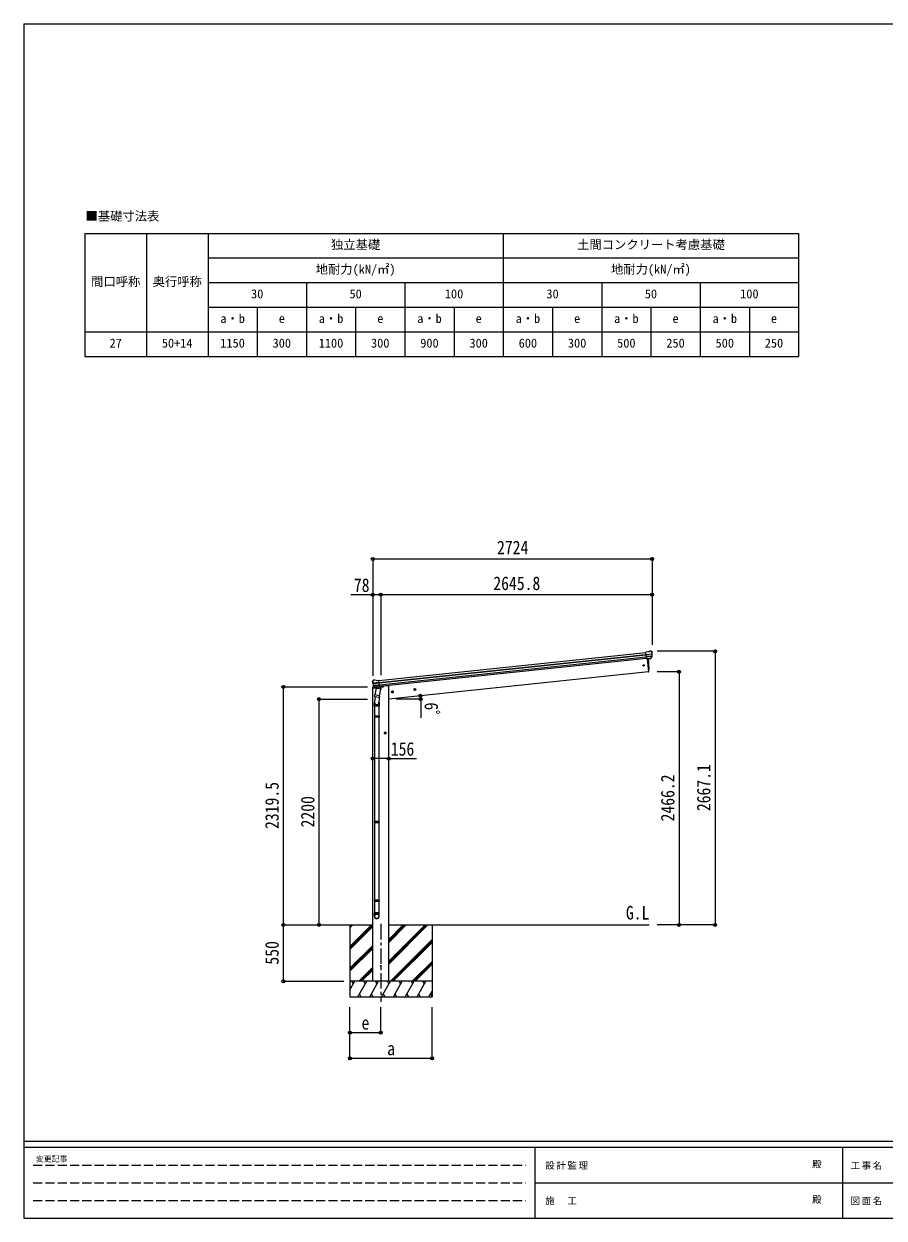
# Model space of a CAD drawing. Units: millimetres at full size, sheet at 1:30; some dimension numbers follow another scale. Extents: x -8432 to 8432, y -5820 to 5820.
# Drawn here: x -8432 to -42, y -5820 to 5820 of the extents above; entities that cross this region are included whole.
import ezdxf
from ezdxf.enums import TextEntityAlignment as Align

# ---------------------------------------------------------------- set-up
doc = ezdxf.new("R2010")
doc.units = ezdxf.units.MM
doc.header["$LTSCALE"] = 30
doc.header["$PDMODE"] = 32
doc.header["$PDSIZE"] = 30
doc.linetypes.add('CHAIN1', pattern=[8, 5, -1, 1, -1])
doc.linetypes.add('DASHED3', pattern=[4, 3, -1])
for name, color, linetype, lineweight in [('0-0_0', 7, 'Continuous', 9), ('0-1_本体', 5, 'CHAIN1', 9), ('0-3_ELV2', 4, 'Continuous', 9), ('0-6_OTH_LINE', 6, 'Continuous', 9), ('0-9_OUTLINE', 7, 'Continuous', 9), ('8-0', 7, 'Continuous', 18), ('F-0_240', 7, 'Continuous', 9)]:
    doc.layers.add(name, color=color, linetype=linetype, lineweight=lineweight)
doc.layers.add('0-7_SHAPE', color=7, linetype='Continuous')
doc.styles.add('ＭＳ ゴシック', font='')
doc.styles.get('ＭＳ ゴシック').set_extended_font_data('MS Gothic')

msp = doc.modelspace()

# ---------------------------------------------------------------- linework, layer by layer
at = {"layer": '0-0_0'}
for p, q in [((-5480.46, -2961.9), (-5029.33, -2961.9)), ((-5251.58, -2961.9), (-5251.58, -3661.9)), ((-5251.58, -3173.13), (-5040.35, -2961.9)), ((-5251.58, -2989.29), (-5224.2, -2961.9)), ((-5251.58, -2975.14), (-5238.34, -2961.9)), ((-5251.58, -3187.27), (-5029.33, -2965.03)), ((-5251.58, -3201.42), (-5029.33, -2979.17)), ((-4873.83, -2961.9), (-2333.88, -2961.9)), ((-4873.83, -3344.17), (-4491.56, -2961.9)), ((-4873.83, -3315.88), (-4519.85, -2961.9)), ((-4873.83, -3330.02), (-4505.71, -2961.9)), ((-4873.83, -3132.03), (-4703.7, -2961.9)), ((-4873.83, -3117.89), (-4717.84, -2961.9)), ((-4873.83, -3103.75), (-4731.98, -2961.9)), ((-4451.58, -2961.9), (-4451.58, -3661.9)), ((-4857.72, -3511.9), (-4451.58, -3105.77)), ((-4843.58, -3511.9), (-4451.58, -3119.91)), ((-4829.43, -3511.9), (-4451.58, -3134.05)), ((-5251.58, -3385.26), (-5029.33, -3163.02)), ((-5251.58, -3399.41), (-5029.33, -3177.16)), ((-5251.58, -3413.55), (-5029.33, -3191.3)), ((-5166.09, -3511.9), (-5029.33, -3375.15)), ((-4645.59, -3511.9), (-4451.58, -3317.9)), ((-4631.44, -3511.9), (-4451.58, -3332.04)), ((-4617.3, -3511.9), (-4451.58, -3346.18)), ((-5151.94, -3511.9), (-5029.33, -3389.29)), ((-5137.8, -3511.9), (-5029.33, -3403.43)), ((-4451.58, -3511.9), (-5251.58, -3511.9)), ((-5251.58, -3595.74), (-5203.18, -3511.9)), ((-5218.18, -3537.88), (-5233.18, -3511.9)), ((-5174.31, -3661.9), (-5087.71, -3511.9)), ((-5102.71, -3537.89), (-5117.71, -3511.9)), ((-5058.84, -3661.9), (-4972.24, -3511.9)), ((-4987.24, -3537.89), (-5002.24, -3511.9)), ((-4943.37, -3661.9), (-4856.77, -3511.9)), ((-4871.77, -3537.89), (-4886.77, -3511.9)), ((-4827.9, -3661.9), (-4741.3, -3511.9)), ((-4756.3, -3537.89), (-4771.3, -3511.9)), ((-4712.43, -3661.9), (-4625.83, -3511.9)), ((-4655.83, -3511.9), (-4640.83, -3537.89)), ((-4596.96, -3661.9), (-4510.36, -3511.9)), ((-4525.36, -3537.89), (-4540.36, -3511.9)), ((-5251.58, -3661.9), (-4451.58, -3661.9)), ((-5159.31, -3635.92), (-5144.31, -3661.9)), ((-5043.84, -3635.92), (-5028.84, -3661.9)), ((-4928.37, -3635.92), (-4913.37, -3661.9)), ((-4812.9, -3635.92), (-4797.9, -3661.9)), ((-4697.43, -3635.93), (-4682.43, -3661.9)), ((-4581.96, -3635.92), (-4566.96, -3661.9)), ((-4481.49, -3661.9), (-4451.58, -3610.09)), ((-4466.49, -3635.92), (-4451.58, -3661.76))]:
    msp.add_line(p, q, dxfattribs=at)
at = {"layer": '0-1_本体'}
msp.add_line((-4951.58, -2952.91), (-4951.58, -3712.12), dxfattribs=at)
at = {"layer": '0-3_ELV2'}
for p, q in [((-4969.42, -579.9), (-2367.67, -306.45)), ((-4967.43, -598.79), (-2365.68, -325.34)), ((-4967, -602.97), (-2365.25, -329.52)), ((-2341.36, -301.67), (-2367.88, -304.46)), ((-2361.09, -369.01), (-2367.88, -304.46)), ((-2365.72, -324.98), (-2305.98, -318.71)), ((-2305.5, -324.57), (-2365.11, -330.84)), ((-2306.34, -341.33), (-2363.37, -347.32)), ((-2307.73, -345.99), (-2362.9, -351.79)), ((-2341.36, -301.67), (-2329.76, -294.7)), ((-2328.53, -294.29), (-2315.04, -292.87)), ((-2316.29, -362.57), (-2306.84, -344.27)), ((-2315.24, -363), (-2305.12, -344.74)), ((-2311.37, -293.96), (-2311.38, -293.95)), ((-2311.37, -293.96), (-2306.19, -298.15)), ((-2304.81, -301.85), (-2305.12, -300)), ((-4964.91, -622.83), (-2363.16, -349.38)), ((-2361.4, -366.12), (-4963.15, -639.57)), ((-2317.74, -364.22), (-2361.12, -368.78)), ((-2361.09, -369.01), (-2351.15, -367.96)), ((-2354.21, -368.28), (-2340.82, -495.67)), ((-2351.15, -367.96), (-2350.88, -368.03)), ((-2350.88, -368.03), (-2325.55, -365.36)), ((-2325.55, -365.36), (-2325.29, -365.24)), ((-2325.29, -365.24), (-2317.6, -364.44)), ((-5027.08, -579.39), (-5030.58, -583.71)), ((-5027.08, -579.39), (-5027.08, -579.38)), ((-5023.72, -577.56), (-5023.72, -577.56)), ((-4996.15, -580.7), (-4969.63, -577.91)), ((-4962.84, -642.46), (-4969.63, -577.91)), ((-2340.82, -495.67), (-4874.33, -761.96)), ((-2340.82, -495.67), (-2338.77, -495.39)), ((-5031.58, -647.06), (-5032.47, -653.9)), ((-5032.47, -653.9), (-4998.74, -650.35)), ((-5031.87, -588.47), (-5031.95, -586.6)), ((-5030.58, -583.71), (-5031.28, -584.57)), ((-5029.33, -3511.9), (-5029.33, -653.56)), ((-5012.07, -642.7), (-5028.91, -644.47)), ((-4967.47, -598.44), (-5027.21, -604.72)), ((-5026.46, -610.56), (-4966.86, -604.29)), ((-5008.95, -646.12), (-5022.65, -630.36)), ((-5022.16, -626.77), (-4965.12, -620.78)), ((-5008.01, -645.48), (-5021.06, -629.54)), ((-5019.83, -631.04), (-4964.65, -625.24)), ((-4998.65, -646.23), (-5006.34, -647.03)), ((-5006.24, -646.8), (-4962.87, -642.24)), ((-5005.49, -647.04), (-5003.93, -646.87)), ((-5003.93, -646.87), (-4966.39, -642.93)), ((-4998.37, -646.29), (-4998.65, -646.23)), ((-4973.04, -643.63), (-4998.37, -646.29)), ((-4972.79, -643.51), (-4973.04, -643.63)), ((-4962.84, -642.46), (-4972.79, -643.51)), ((-4966.39, -642.93), (-4964.83, -642.76)), ((-4958.72, -646.14), (-4929.46, -643.07)), ((-4924.6, -635.52), (-4925.02, -638.75)), ((-4838.4, -683.26), (-4844.47, -687.68)), ((-4844.47, -687.68), (-4843.68, -695.14)), ((-4843.68, -695.14), (-4836.83, -698.19)), ((-4831.54, -686.32), (-4838.4, -683.26)), ((-4619.6, -660.27), (-4625.67, -664.68)), ((-4625.67, -664.68), (-4624.89, -672.14)), ((-4624.89, -672.14), (-4618.03, -675.2)), ((-4612.75, -663.32), (-4619.6, -660.27)), ((-4907.83, -1083.95), (-4914.33, -1087.7)), ((-4914.33, -1087.7), (-4914.33, -1095.21)), ((-4914.33, -1095.21), (-4907.83, -1098.96)), ((-4901.33, -1087.7), (-4907.83, -1083.95))]:
    msp.add_line(p, q, dxfattribs=at)
for points in [[(-5010.23, -576.14), (-5010.24, -576.14), (-5023.72, -577.56)], [(-4996.15, -580.7), (-5008.95, -576.29), (-5008.95, -576.29)], [(-4873.83, -3511.9), (-4873.83, -632.9), (-4893.83, -632.9), (-4924.68, -636.15)], [(-4836.83, -698.19), (-4830.76, -693.78), (-4831.54, -686.32)], [(-4618.03, -675.2), (-4611.96, -670.79), (-4612.75, -663.32)], [(-4907.83, -1098.96), (-4901.33, -1095.21), (-4901.33, -1087.7)]]:
    msp.add_lwpolyline(points, dxfattribs=at)
for centre, radius in [((-2387.62, -433.12), 6.5), ((-4837.61, -690.73), 8.5), ((-4837.61, -690.73), 7.7), ((-4837.61, -690.73), 6.5), ((-4618.82, -667.73), 8.5), ((-4618.82, -667.73), 7.7), ((-4618.82, -667.73), 6.5), ((-4907.83, -1091.46), 8.5), ((-4907.83, -1091.46), 7.7), ((-4907.83, -1091.46), 6.5), ((-4951.58, -3361.9), 4.5)]:
    msp.add_circle(centre, radius, dxfattribs=at)
for centre, radius, start, end in [((-2328.21, -297.27), 3, 96.02369, 120.97631), ((-2314.52, -297.84), 5, 51.04426, 95.95574), ((-2498.36, -323.5), 192.44, 1.4271, 6.57578), ((-2309.51, -342.89), 3, 332.69111, 354.20009), ((-2505.7, -322.96), 200.2, 354.20009, 359.53883), ((-2260.71, -316.59), 45.32, 182.67122, 185.64518), ((-2305.32, -325.91), 1.35, 95.1605, 97.91927), ((-2302.71, -324.36), 2.74, 179.02151, 184.43412), ((-2307.74, -343.28), 3, 331, 354.13916), ((-2505.7, -322.96), 202, 354.13916, 6), ((-3235.43, -455.47), 900, 357.63919, 5.64987), ((-2317.86, -361.55), 2.99, 285.2717, 331.00739), ((-5023.2, -582.53), 5, 96.04426, 140.95574), ((-5009.92, -579.13), 3, 71.02369, 95.97631), ((-2339.19, -492.42), 3, 278, 357.63919), ((-4830.97, -567.36), 202, 186, 197.86084), ((-5028.6, -647.46), 3, 96, 172.5), ((-4838.04, -569.41), 192.44, 185.42422, 190.5729), ((-5071.93, -612.06), 45.32, 6.35482, 9.32878), ((-5029.24, -610.92), 2.74, 7.56588, 12.97849), ((-5026.36, -611.91), 1.35, 94.08073, 96.8395), ((-4830.97, -567.36), 200.2, 192.46117, 197.79991), ((-5020.38, -628.39), 3, 197.86084, 221), ((-5018.73, -627.64), 3, 197.79991, 219.30889), ((-5006.69, -644.15), 2.99, 220.99261, 266.7283), ((-5005.55, -646.54), 0.5, 240.73754, 276), ((-4964.88, -642.27), 0.5, 276, 311.26246), ((-4929.98, -638.1), 5, 276, 352.5)]:
    msp.add_arc(centre, radius, start, end, dxfattribs=at)
for centre, major_axis, ratio, start_param, end_param in [((-2307.07, -301.45), (-0.87, 5.91), 0.020485, 0.67143203, 1.56913061), ((-2312.46, -296.94), (5.88, -1.31), 0.24881, 0.46058498, 0.46410383), ((-2308.08, -300.48), (-2.34, 1.9), 0.995767, 3.98597162, 4.71238898), ((-2503.39, -344.91), (-20.92, 199.05), 0.994373, 4.71137894, 4.7277536), ((-2318.05, -361.24), (-0.11, 3), 0.642905, 3.24593831, 4.20392797), ((-2317.92, -361.45), (1.66, -2.51), 0.997631, 5.80419048, 5.89294842), ((-2317.99, -361.34), (3.53, -2.11), 0.650902, 5.25614477, 5.32895537), ((-2315.62, -360.99), (1.08, 3.13), 0.040856, 2.11350352, 2.14162489), ((-4828.67, -589.31), (-20.92, 199.05), 0.994373, 4.71137894, 4.7277536), ((-5028.94, -586.46), (1.9, 2.34), 0.995767, 1.57079633, 2.29721369), ((-5025.4, -582.08), (-5.48, -2.51), 0.24881, 5.81908147, 5.82260033), ((-5029.74, -587.62), (-0.38, 5.97), 0.020485, 4.7140547, 5.61175327), ((-4828.67, -589.31), (-20.92, 199.05), 0.994373, 1.55543171, 1.57180637), ((-5008.99, -644.07), (-1.71, 2.84), 0.040856, 4.14156042, 4.16968179), ((-5006.56, -643.82), (-0.51, 2.96), 0.642905, 2.07925734, 3.03724699), ((-5006.6, -643.92), (-3.02, -2.79), 0.650902, 0.95422993, 1.02704053), ((-5006.65, -644.04), (-1.1, -2.8), 0.997631, 0.39023689, 0.47899483)]:
    msp.add_ellipse(centre, major_axis=major_axis, ratio=ratio, start_param=start_param, end_param=end_param, dxfattribs=at)
at = {"layer": '0-6_OTH_LINE'}
for p, q in [((-5029.33, 605.15), (-5029.33, -535.93)), ((-5029.33, 605.15), (-2305.78, 605.15)), ((-2305.78, 605.15), (-2305.78, -232.03)), ((-5029.33, 256.15), (-5029.33, -232.03)), ((-2305.78, 256.15), (-4951.58, 256.15)), ((-4951.58, 256.15), (-4951.58, -527.76)), ((-2305.78, 256.15), (-2305.78, -232.03)), ((-1691.08, -294.85), (-2254.95, -294.85)), ((-1691.08, -294.85), (-1691.08, -2961.9)), ((-2042.08, -495.67), (-2254.95, -495.67)), ((-2042.08, -495.67), (-2042.08, -2961.9)), ((-5901.58, -2961.9), (-5901.58, -642.42)), ((-5901.58, -642.42), (-5079.83, -642.42)), ((-5552.58, -2961.9), (-5552.58, -761.9)), ((-5552.58, -761.9), (-5079.83, -761.9)), ((-4873.83, -1341.46), (-5029.33, -1341.46)), ((-5901.58, -2961.9), (-5311.19, -2961.9)), ((-5901.58, -3511.9), (-5901.58, -2961.9)), ((-5552.58, -2961.9), (-5311.19, -2961.9)), ((-2042.08, -2961.9), (-2254.95, -2961.9)), ((-1691.08, -2961.9), (-2254.95, -2961.9)), ((-5901.58, -3511.9), (-5311.19, -3511.9)), ((-5251.58, -4261.9), (-5251.58, -3762.9)), ((-5251.58, -4011.9), (-5251.58, -3762.9)), ((-4951.58, -4011.9), (-4951.58, -3762.9)), ((-4451.58, -4261.9), (-4451.58, -3762.9)), ((-5251.58, -4011.9), (-4951.58, -4011.9)), ((-5251.58, -4261.9), (-4451.58, -4261.9))]:
    msp.add_line(p, q, dxfattribs=at)
at = {"layer": '0-6_OTH_LINE', "lineweight": 18}
for p, q in [((-4562.17, -761.96), (-4799.96, -761.96)), ((-4562.17, -761.96), (-4562.17, -943.46)), ((-4873.83, -1341.46), (-4601.78, -1341.46))]:
    msp.add_line(p, q, dxfattribs=at)
at = {"layer": '0-6_OTH_LINE'}
msp.add_lwpolyline([(-4951.58, 256.15), (-5029.33, 256.15), (-5242.85, 256.15)], dxfattribs=at)
msp.add_arc((-4799.96, -761.96), 237.79, 0, 7.8733, dxfattribs=at)
for p in [(-5029.33, 605.15), (-2305.78, 605.15), (-5029.33, 256.15), (-4951.58, 256.15), (-2305.78, 256.15), (-1691.08, -294.85), (-2042.08, -495.67), (-5901.58, -642.42), (-5552.58, -761.9), (-4564.42, -729.38), (-4562.17, -761.96), (-5029.33, -1341.46), (-4873.83, -1341.46), (-5901.58, -2961.9), (-5552.58, -2961.9), (-2042.08, -2961.9), (-1691.08, -2961.9), (-5901.58, -3511.9), (-5251.58, -4011.9), (-4951.58, -4011.9), (-5251.58, -4261.9), (-4451.58, -4261.9)]:
    msp.add_point(p, dxfattribs=at)
at = {"layer": '0-9_OUTLINE'}
for p, q in [((-4995.51, -655.4), (-5008.87, -721.06)), ((-5005.49, -647.04), (-4964.83, -642.76)), ((-5002.14, -647.34), (-5002.29, -648.07)), ((-5001.67, -649.2), (-4976.92, -658.95)), ((-4950.63, -664.53), (-4995.51, -655.4)), ((-4993.34, -652.48), (-4993.99, -655.71)), ((-4972.53, -643.96), (-4975.45, -658.31)), ((-4963.99, -730.19), (-4950.63, -664.53)), ((-4963.01, -640.88), (-4962.08, -641.07)), ((-4962.08, -641.07), (-4950.88, -657.99)), ((-4950.88, -657.99), (-4952.15, -664.22)), ((-5014.17, -829.23), (-5014.17, -794.88)), ((-5006.46, -736.34), (-5012.02, -792.07)), ((-5011.35, -733.3), (-5008.86, -721.06)), ((-5011.13, -734.7), (-5011.13, -734.7)), ((-5009.8, -735.66), (-4968.84, -744)), ((-4963.99, -730.19), (-5008.87, -721.06)), ((-4963.55, -728.05), (-4970.21, -795.79)), ((-4968.17, -794.57), (-4968.17, -829.23)), ((-4964, -730.18), (-4966.54, -742.66)), ((-4968.17, -829.23), (-5014.17, -829.23)), ((-5014.17, -927.97), (-5013.17, -925.97)), ((-4968.17, -927.97), (-5014.17, -927.97)), ((-4969.17, -925.97), (-5013.17, -925.97)), ((-5012.17, -829.23), (-5012.17, -925.97)), ((-4970.17, -829.23), (-4970.17, -925.97)), ((-4968.17, -927.97), (-4969.17, -925.97)), ((-4968.17, -927.97), (-4968.17, -935.97)), ((-4968.17, -935.97), (-5014.17, -935.97)), ((-4969.17, -937.97), (-5013.17, -937.97)), ((-5012.17, -937.97), (-5012.17, -1954.66)), ((-4970.17, -937.97), (-4970.17, -1954.66)), ((-4968.17, -935.97), (-4969.17, -937.97)), ((-5014.17, -1956.66), (-5013.17, -1954.66)), ((-4968.17, -1956.66), (-5014.17, -1956.66)), ((-4968.17, -1964.66), (-5014.17, -1964.66)), ((-4969.17, -1954.66), (-5013.17, -1954.66)), ((-4969.17, -1966.66), (-5013.17, -1966.66)), ((-5012.17, -1966.66), (-5012.17, -2722.35)), ((-4970.17, -1966.66), (-4970.17, -2722.35)), ((-4968.17, -1956.66), (-4969.17, -1954.66)), ((-4968.17, -1964.66), (-4969.17, -1966.66)), ((-4968.17, -1956.66), (-4968.17, -1964.66)), ((-5014.17, -2724.35), (-5013.17, -2722.35)), ((-4968.17, -2724.35), (-5014.17, -2724.35)), ((-4968.17, -2732.35), (-5014.17, -2732.35)), ((-4969.17, -2722.35), (-5013.17, -2722.35)), ((-4969.17, -2734.35), (-5013.17, -2734.35)), ((-5012.17, -2734.35), (-5012.17, -2844.35)), ((-4970.17, -2734.35), (-4970.17, -2844.35)), ((-4968.17, -2724.35), (-4969.17, -2722.35)), ((-4968.17, -2732.35), (-4969.17, -2734.35)), ((-4968.17, -2724.35), (-4968.17, -2732.35)), ((-5014.17, -2878.49), (-5014.17, -2844.35)), ((-4968.17, -2844.35), (-5014.17, -2844.35)), ((-4968.17, -2878.49), (-4968.17, -2844.35))]:
    msp.add_line(p, q, dxfattribs=at)
for points in [[(-5014.17, -927.97), (-5014.17, -935.97), (-5013.17, -937.97)], [(-5014.17, -1956.66), (-5014.17, -1964.66), (-5013.17, -1966.66)], [(-5014.17, -2724.35), (-5014.17, -2732.35), (-5013.17, -2734.35)]]:
    msp.add_lwpolyline(points, dxfattribs=at)
for centre, radius, start, end in [((-5005.55, -646.54), 0.5, 240.73754, 276), ((-5002.63, -647.24), 0.5, 348.5, 96), ((-5001.31, -648.27), 1, 168.5, 248.5), ((-4976.44, -658.03), 1.03, 242.53897, 344.46569), ((-4971.95, -644.12), 0.604, 93.09842, 164.70595), ((-4964.88, -642.27), 0.5, 276, 311.26246), ((-4984.17, -794.88), 30, 177.45142, 180), ((-5009.45, -733.73), 1.95, 167.54017, 209.97766), ((-5009.4, -733.7), 2, 209.90962, 258.5), ((-4968.44, -742.04), 2, 258.5, 341.96843)]:
    msp.add_arc(centre, radius, start, end, dxfattribs=at)
for centre, major_axis, ratio, start_param, end_param in [((-4991.17, -794.57), (23, 0), 0.996195, 2.62193603, 6.60747969), ((-4991.17, -794.57), (21, 0), 0.996195, 3.02154981, 6.2247991), ((-4991.17, -2876.75), (-23, 0), 0.996195, 3.14159265, 6.28318531), ((-4991.17, -2878.49), (-23, 0), 0.996195, 3.14159265, 6.28318531), ((-4991.17, -2878.49), (0, -23.43), 0.981806, 4.71238898, 7.85398163)]:
    msp.add_ellipse(centre, major_axis=major_axis, ratio=ratio, start_param=start_param, end_param=end_param, dxfattribs=at)
msp.add_ellipse((-4991.17, -2878.49), major_axis=(21, 0), ratio=0.996195, dxfattribs=at)
at = {"layer": '8-0'}
for p, q in [((-7836.24, 3778.22), (-876.24, 3778.22)), ((-7836.24, 3778.22), (-7836.24, 2578.22)), ((-7236.24, 3778.22), (-7236.24, 2578.22)), ((-6636.24, 3778.22), (-6636.24, 2578.22)), ((-3756.24, 3778.22), (-3756.24, 2578.22)), ((-876.24, 3778.22), (-876.24, 2578.22)), ((-6636.24, 3538.22), (-876.24, 3538.22)), ((-6636.24, 3298.22), (-876.24, 3298.22)), ((-5676.24, 3298.22), (-5676.24, 2578.22)), ((-4716.24, 3298.22), (-4716.24, 2578.22)), ((-2796.24, 3298.22), (-2796.24, 2578.22)), ((-1836.24, 3298.22), (-1836.24, 2578.22)), ((-6636.24, 3058.22), (-876.24, 3058.22)), ((-6156.24, 3058.22), (-6156.24, 2578.22)), ((-5196.24, 3058.22), (-5196.24, 2578.22)), ((-4236.24, 3058.22), (-4236.24, 2578.22)), ((-3276.24, 3058.22), (-3276.24, 2578.22)), ((-2316.24, 3058.22), (-2316.24, 2578.22)), ((-1356.24, 3058.22), (-1356.24, 2578.22)), ((-7836.24, 2818.22), (-876.24, 2818.22)), ((-7836.24, 2578.22), (-876.24, 2578.22))]:
    msp.add_line(p, q, dxfattribs=at)
at = {"layer": 'F-0_240', "color": 5}
for p, q in [((-8432.06, 5820), (-8432.06, -5820)), ((-8432.06, 5820), (8007.94, 5820)), ((-8432.06, -5070), (8007.94, -5070)), ((-8432.06, -5130), (5341.19, -5130)), ((-3448.82, -5130), (-3448.82, -5820)), ((-448.82, -5130), (-448.82, -5820)), ((-3448.82, -5475), (2701.18, -5475)), ((-8432.06, -5820), (8007.94, -5820))]:
    msp.add_line(p, q, dxfattribs=at)
at = {"layer": 'F-0_240', "color": 4, "linetype": 'DASHED3'}
for p, q in [((-8342.06, -5302.5), (-3538.82, -5302.5)), ((-8342.06, -5475), (-3538.82, -5475)), ((-8342.06, -5647.5), (-3538.82, -5647.5))]:
    msp.add_line(p, q, dxfattribs=at)

# ---------------------------------------------------------------- texts
at = {"layer": '0-6_OTH_LINE', "color": 7, "style": 'ＭＳ ゴシック', "width": 0.85}
for s, p in [('2724', (-3817.55, 611.15)), ('78', (-5213.71, 243.87)), ('2645.8', (-3853.68, 262.15)), ('156', (-4853.65, -1352.22)), ('e', (-5139.08, -4021.9)), ('a', (-4889.08, -4271.9))]:
    msp.add_text(s, height=132, dxfattribs=at).set_placement(p, align=Align.BOTTOM_LEFT)
for s, rotation, p in [('6ﾟ', 270, (-4562.63, -793.48)), ('2466.2', 90, (-2048.08, -1953.79)), ('2667.1', 90, (-1697.08, -1853.38)), ('2319.5', 90, (-5907.58, -2027.16)), ('2200', 90, (-5558.58, -2011.9)), ('550', 90, (-5907.58, -3349.4))]:
    msp.add_text(s, height=132, rotation=rotation, dxfattribs=at).set_placement(p, align=Align.BOTTOM_LEFT)
at = {"layer": '0-7_SHAPE', "style": 'ＭＳ ゴシック', "width": 0.85}
msp.add_text('G.L', height=132, dxfattribs=at).set_placement((-2560.84, -2949.1), align=Align.BOTTOM_LEFT)
at = {"layer": '8-0', "style": 'ＭＳ ゴシック'}
for s, p in [('■基礎寸法表', (-7830.49, 3876.72)), ('独立基礎', (-5436.24, 3598.22)), ('土間コンクリート考慮基礎', (-3036.24, 3598.22)), ('地耐力(kN/㎡)', (-5586.24, 3358.22)), ('地耐力(kN/㎡)', (-2706.24, 3358.22)), ('間口呼称', (-7776.24, 3238.22)), ('奥行呼称', (-7176.24, 3238.22)), ('30', (-6216.24, 3118.22)), ('50', (-5256.24, 3118.22)), ('100', (-4326.24, 3118.22)), ('30', (-3336.24, 3118.22)), ('50', (-2376.24, 3118.22)), ('100', (-1446.24, 3118.22)), ('a・b', (-6516.24, 2878.22)), ('e', (-5946.24, 2878.22)), ('a・b', (-5556.24, 2878.22)), ('e', (-4986.24, 2878.22)), ('a・b', (-4596.24, 2878.22)), ('e', (-4026.24, 2878.22)), ('a・b', (-3636.24, 2878.22)), ('e', (-3066.24, 2878.22)), ('a・b', (-2676.24, 2878.22)), ('e', (-2106.24, 2878.22)), ('a・b', (-1716.24, 2878.22)), ('e', (-1146.24, 2878.22)), ('27', (-7596.24, 2638.22)), ('50+14', (-7086.24, 2638.22)), ('1150', (-6516.24, 2638.22)), ('300', (-6006.24, 2638.22)), ('1100', (-5556.24, 2638.22)), ('300', (-5046.24, 2638.22)), ('900', (-4566.24, 2638.22)), ('300', (-4086.24, 2638.22)), ('600', (-3606.24, 2638.22)), ('300', (-3126.24, 2638.22)), ('500', (-2646.24, 2638.22)), ('250', (-2166.24, 2638.22)), ('500', (-1686.24, 2638.22)), ('250', (-1206.24, 2638.22))]:
    msp.add_text(s, height=87.98, dxfattribs=at).set_placement(p, align=Align.BOTTOM_LEFT)
at = {"layer": 'F-0_240', "style": 'ＭＳ ゴシック'}
for s, height, p in [('変更記事', 54.99, (-8314.83, -5287.5)), ('殿', 65.98, (-744.53, -5347.5)), ('殿', 65.98, (-744.53, -5692.5))]:
    msp.add_text(s, height=height, dxfattribs=at).set_placement(p, align=Align.BOTTOM_LEFT)
at = {"layer": 'F-0_240', "char_height": 65.98, "attachment_point": 7, "style": 'ＭＳ ゴシック'}
for s, insert in [('\\T1.17;設計監理', (-3347.49, -5347.5)), ('\\T1.17;工事名', (-369.71, -5347.5)), ('\\T1.17;施\u3000工', (-3347.49, -5692.5)), ('\\T1.17;図面名', (-369.71, -5692.5))]:
    msp.add_mtext(s, dxfattribs=dict(at, insert=insert))

doc.saveas('drawing.dxf')
